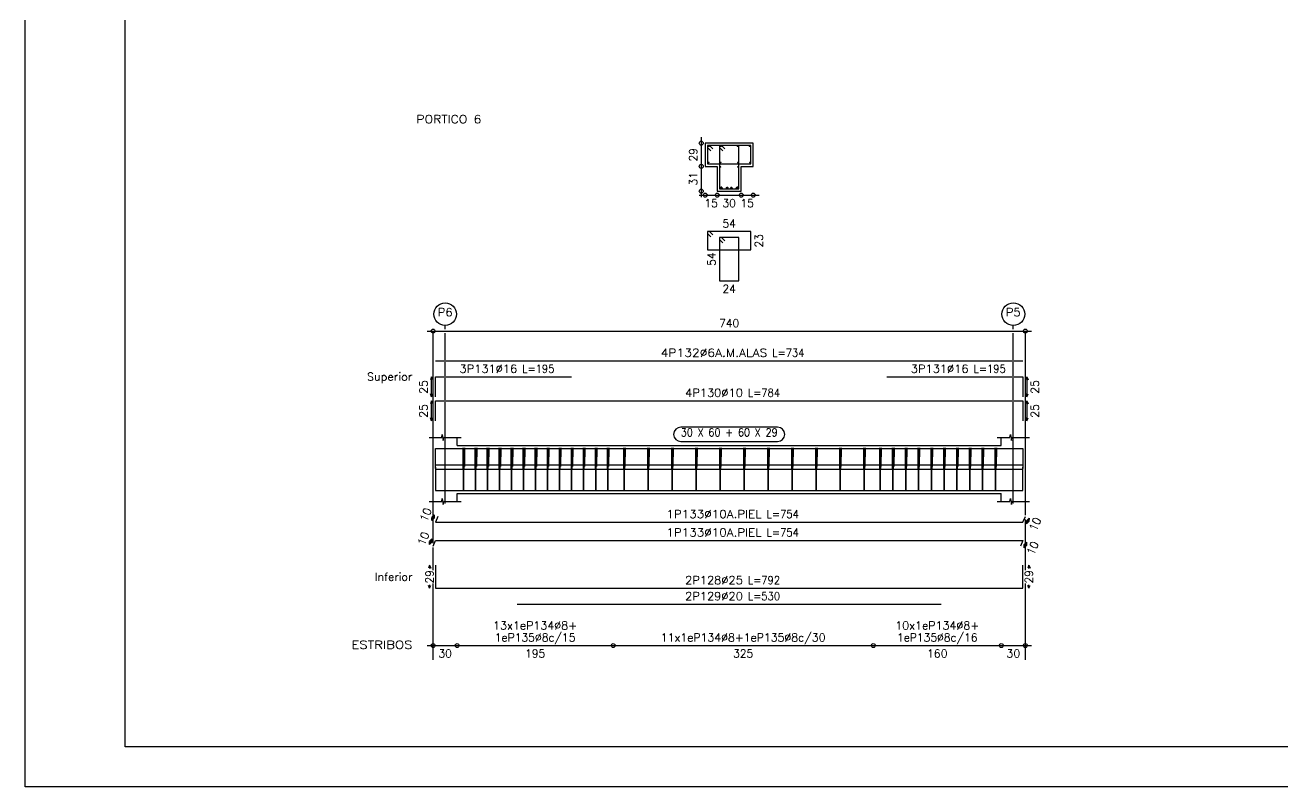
# Model space of a CAD drawing. Header units: millimetres. Extents: x 709.5 to 769, y 350.8 to 392.8.
# Drawn here: x 709.51 to 725.23, y 350.78 to 360.31 of the extents above; entities that cross this region are included whole.
import ezdxf
from ezdxf.enums import TextEntityAlignment as Align

# ---------------------------------------------------------------- set-up
doc = ezdxf.new("R2010")
doc.units = ezdxf.units.MM
doc.linetypes.add('CYPELINEA', pattern=[0])
for name, color, linetype in [('015', 1, 'Continuous'), ('07', 6, 'Continuous'), ('ARM_DENTRO_VIGA', 5, 'Continuous'), ('ARM_ESTRIBOS', 1, 'Continuous'), ('ARM_LONGITUDES', 3, 'CYPELINEA'), ('ARM_TEXTOS', 3, 'CYPELINEA'), ('COT_COTAS', 3, 'CYPELINEA'), ('COT_EST', 3, 'CYPELINEA'), ('COT_LIN_APOYOS', 2, 'CYPELINEA'), ('COT_LIN_AUX_COTA', 2, 'CYPELINEA'), ('REF_ESCALA', 3, 'CYPELINEA'), ('REF_NOMBRE', 3, 'CYPELINEA'), ('REF_REFERENCIA', 3, 'CYPELINEA'), ('SEC_CONTORNOS', 2, 'Continuous'), ('SEC_DIM_VIGA', 3, 'CYPELINEA'), ('TXT_EST', 3, 'CYPELINEA'), ('TXT_LONG', 3, 'CYPELINEA')]:
    doc.layers.add(name, color=color, linetype=linetype)
doc.styles.get("Standard").update_dxf_attribs({"font": 'romans.shx'})

# ---------------------------------------------------------------- blocks, each defined once
blk = doc.blocks.new('A0H')
at = {"layer": '015'}
blk.add_lwpolyline([(-1179, -10), (-1179, 831), (10, 831), (10, -10)], close=True, dxfattribs=at)
at = {"layer": '07'}
blk.add_lwpolyline([(-1154, 0), (-1154, 821), (0, 821), (0, 0)], close=True, dxfattribs=at)

msp = doc.modelspace()

# ---------------------------------------------------------------- linework, layer by layer
at = {"layer": 'ARM_DENTRO_VIGA'}
for p, q in [((718.053, 358.8), (718.053, 358.785)), ((718.203, 358.8), (718.203, 358.785)), ((718.417, 358.8), (718.417, 358.785)), ((718.567, 358.8), (718.567, 358.785)), ((718.045, 358.793), (718.06, 358.793)), ((718.195, 358.793), (718.21, 358.793)), ((718.409, 358.793), (718.424, 358.793)), ((718.559, 358.793), (718.574, 358.793)), ((718.046, 358.591), (718.055, 358.591)), ((718.051, 358.596), (718.051, 358.587)), ((718.19, 358.536), (718.205, 358.536)), ((718.196, 358.591), (718.205, 358.591)), ((718.198, 358.544), (718.198, 358.529)), ((718.201, 358.596), (718.201, 358.587)), ((718.414, 358.591), (718.423, 358.591)), ((718.414, 358.536), (718.429, 358.536)), ((718.419, 358.596), (718.419, 358.587)), ((718.422, 358.544), (718.422, 358.529)), ((718.564, 358.591), (718.573, 358.591)), ((718.569, 358.596), (718.569, 358.587)), ((718.192, 358.269), (718.229, 358.269)), ((718.21, 358.288), (718.21, 358.251)), ((718.269, 358.269), (718.299, 358.269)), ((718.284, 358.284), (718.284, 358.254)), ((718.321, 358.269), (718.351, 358.269)), ((718.336, 358.284), (718.336, 358.254)), ((718.391, 358.269), (718.428, 358.269)), ((718.409, 358.288), (718.409, 358.251))]:
    msp.add_line(p, q, dxfattribs=at)
for points in [[(714.64, 356.108), (721.98, 356.108)], [(714.64, 355.658), (714.64, 355.908), (716.34, 355.908)], [(720.28, 355.908), (721.98, 355.908), (721.98, 355.658)], [(714.64, 355.358), (714.64, 355.608), (721.98, 355.608), (721.98, 355.358)], [(714.64, 354.763), (714.64, 355.013), (716.34, 355.013)], [(714.64, 354.763), (714.64, 355.013), (721.98, 355.013), (721.98, 354.763)], [(720.28, 355.013), (721.98, 355.013), (721.98, 354.763)], [(714.64, 354.811), (721.98, 354.811)], [(714.64, 354.779), (714.64, 354.489), (721.98, 354.489), (721.98, 354.779)], [(714.64, 354.756), (721.98, 354.756)], [(714.64, 354.756), (721.98, 354.756)], [(715.66, 354.489), (720.96, 354.489)], [(714.67, 354.163), (714.64, 354.093), (721.98, 354.093), (722.01, 354.163)], [(714.61, 353.793), (714.64, 353.863), (721.98, 353.863), (721.95, 353.793)], [(714.64, 353.556), (714.64, 353.266), (721.98, 353.266), (721.98, 353.556)], [(715.66, 353.066), (720.96, 353.066)]]:
    msp.add_lwpolyline(points, dxfattribs=at)
for centre, radius in [((718.053, 358.793), 0.005), ((718.203, 358.793), 0.005), ((718.417, 358.793), 0.005), ((718.567, 358.793), 0.005), ((718.051, 358.591), 0.003), ((718.198, 358.536), 0.005), ((718.201, 358.591), 0.003), ((718.419, 358.591), 0.003), ((718.422, 358.536), 0.005), ((718.569, 358.591), 0.003), ((718.21, 358.269), 0.0125), ((718.284, 358.269), 0.01), ((718.336, 358.269), 0.01), ((718.409, 358.269), 0.0125)]:
    msp.add_circle(centre, radius, dxfattribs=at)
at = {"layer": 'ARM_ESTRIBOS'}
for points in [[(718.103, 358.761), (718.064, 358.801), (718.04, 358.801), (718.04, 358.571), (718.58, 358.571), (718.58, 358.801), (718.04, 358.801), (718.04, 358.777), (718.079, 358.737)], [(718.253, 358.761), (718.214, 358.801), (718.19, 358.801), (718.19, 358.261), (718.43, 358.261), (718.43, 358.801), (718.19, 358.801), (718.19, 358.777), (718.229, 358.737)], [(718.103, 357.686), (718.064, 357.726), (718.04, 357.726), (718.04, 357.496), (718.58, 357.496), (718.58, 357.726), (718.04, 357.726), (718.04, 357.702), (718.079, 357.662)], [(718.253, 357.611), (718.214, 357.651), (718.19, 357.651), (718.19, 357.111), (718.43, 357.111), (718.43, 357.651), (718.19, 357.651), (718.19, 357.627), (718.229, 357.587)], [(714.995, 354.981), (714.995, 355.021), (714.991, 354.481), (714.987, 355.021), (714.986, 354.997), (714.986, 354.957)], [(715.004, 354.981), (715.004, 355.021), (715, 354.791), (714.996, 355.021), (714.996, 354.997), (714.996, 354.957)], [(715.145, 354.981), (715.145, 355.021), (715.141, 354.481), (715.137, 355.021), (715.136, 354.997), (715.136, 354.957)], [(715.154, 354.981), (715.154, 355.021), (715.15, 354.791), (715.146, 355.021), (715.146, 354.997), (715.146, 354.957)], [(715.295, 354.981), (715.295, 355.021), (715.291, 354.481), (715.287, 355.021), (715.286, 354.997), (715.286, 354.957)], [(715.304, 354.981), (715.304, 355.021), (715.3, 354.791), (715.296, 355.021), (715.296, 354.997), (715.296, 354.957)], [(715.445, 354.981), (715.445, 355.021), (715.441, 354.481), (715.437, 355.021), (715.436, 354.997), (715.436, 354.957)], [(715.454, 354.981), (715.454, 355.021), (715.45, 354.791), (715.446, 355.021), (715.446, 354.997), (715.446, 354.957)], [(715.595, 354.981), (715.595, 355.021), (715.591, 354.481), (715.587, 355.021), (715.586, 354.997), (715.586, 354.957)], [(715.604, 354.981), (715.604, 355.021), (715.6, 354.791), (715.596, 355.021), (715.596, 354.997), (715.596, 354.957)], [(715.745, 354.981), (715.745, 355.021), (715.741, 354.481), (715.737, 355.021), (715.736, 354.997), (715.736, 354.957)], [(715.754, 354.981), (715.754, 355.021), (715.75, 354.791), (715.746, 355.021), (715.746, 354.997), (715.746, 354.957)], [(715.895, 354.981), (715.895, 355.021), (715.891, 354.481), (715.887, 355.021), (715.886, 354.997), (715.886, 354.957)], [(715.904, 354.981), (715.904, 355.021), (715.9, 354.791), (715.896, 355.021), (715.896, 354.997), (715.896, 354.957)], [(716.045, 354.981), (716.045, 355.021), (716.041, 354.481), (716.037, 355.021), (716.036, 354.997), (716.036, 354.957)], [(716.054, 354.981), (716.054, 355.021), (716.05, 354.791), (716.046, 355.021), (716.046, 354.997), (716.046, 354.957)], [(716.195, 354.981), (716.195, 355.021), (716.191, 354.481), (716.187, 355.021), (716.186, 354.997), (716.186, 354.957)], [(716.204, 354.981), (716.204, 355.021), (716.2, 354.791), (716.196, 355.021), (716.196, 354.997), (716.196, 354.957)], [(716.345, 354.981), (716.345, 355.021), (716.341, 354.481), (716.337, 355.021), (716.336, 354.997), (716.336, 354.957)], [(716.354, 354.981), (716.354, 355.021), (716.35, 354.791), (716.346, 355.021), (716.346, 354.997), (716.346, 354.957)], [(716.495, 354.981), (716.495, 355.021), (716.491, 354.481), (716.487, 355.021), (716.486, 354.997), (716.486, 354.957)], [(716.504, 354.981), (716.504, 355.021), (716.5, 354.791), (716.496, 355.021), (716.496, 354.997), (716.496, 354.957)], [(716.645, 354.981), (716.645, 355.021), (716.641, 354.481), (716.637, 355.021), (716.636, 354.997), (716.636, 354.957)], [(716.654, 354.981), (716.654, 355.021), (716.65, 354.791), (716.646, 355.021), (716.646, 354.997), (716.646, 354.957)], [(716.795, 354.981), (716.795, 355.021), (716.791, 354.481), (716.787, 355.021), (716.786, 354.997), (716.786, 354.957)], [(716.804, 354.981), (716.804, 355.021), (716.8, 354.791), (716.796, 355.021), (716.796, 354.997), (716.796, 354.957)], [(717, 354.981), (717, 355.021), (716.996, 354.481), (716.992, 355.021), (716.991, 354.997), (716.991, 354.957)], [(717.009, 354.981), (717.009, 355.021), (717.005, 354.791), (717.001, 355.021), (717.001, 354.997), (717.001, 354.957)], [(717.3, 354.981), (717.3, 355.021), (717.296, 354.481), (717.292, 355.021), (717.291, 354.997), (717.291, 354.957)], [(717.309, 354.981), (717.309, 355.021), (717.305, 354.791), (717.301, 355.021), (717.301, 354.997), (717.301, 354.957)], [(717.6, 354.981), (717.6, 355.021), (717.596, 354.481), (717.592, 355.021), (717.591, 354.997), (717.591, 354.957)], [(717.609, 354.981), (717.609, 355.021), (717.605, 354.791), (717.601, 355.021), (717.601, 354.997), (717.601, 354.957)], [(717.9, 354.981), (717.9, 355.021), (717.896, 354.481), (717.892, 355.021), (717.891, 354.997), (717.891, 354.957)], [(717.909, 354.981), (717.909, 355.021), (717.905, 354.791), (717.901, 355.021), (717.901, 354.997), (717.901, 354.957)], [(718.2, 354.981), (718.2, 355.021), (718.196, 354.481), (718.192, 355.021), (718.191, 354.997), (718.191, 354.957)], [(718.209, 354.981), (718.209, 355.021), (718.205, 354.791), (718.201, 355.021), (718.201, 354.997), (718.201, 354.957)], [(718.5, 354.981), (718.5, 355.021), (718.496, 354.481), (718.492, 355.021), (718.491, 354.997), (718.491, 354.957)], [(718.509, 354.981), (718.509, 355.021), (718.505, 354.791), (718.501, 355.021), (718.501, 354.997), (718.501, 354.957)], [(718.8, 354.981), (718.8, 355.021), (718.796, 354.481), (718.792, 355.021), (718.791, 354.997), (718.791, 354.957)], [(718.809, 354.981), (718.809, 355.021), (718.805, 354.791), (718.801, 355.021), (718.801, 354.997), (718.801, 354.957)], [(719.1, 354.981), (719.1, 355.021), (719.096, 354.481), (719.092, 355.021), (719.091, 354.997), (719.091, 354.957)], [(719.109, 354.981), (719.109, 355.021), (719.105, 354.791), (719.101, 355.021), (719.101, 354.997), (719.101, 354.957)], [(719.4, 354.981), (719.4, 355.021), (719.396, 354.481), (719.392, 355.021), (719.391, 354.997), (719.391, 354.957)], [(719.409, 354.981), (719.409, 355.021), (719.405, 354.791), (719.401, 355.021), (719.401, 354.997), (719.401, 354.957)], [(719.7, 354.981), (719.7, 355.021), (719.696, 354.481), (719.692, 355.021), (719.691, 354.997), (719.691, 354.957)], [(719.709, 354.981), (719.709, 355.021), (719.705, 354.791), (719.701, 355.021), (719.701, 354.997), (719.701, 354.957)], [(720, 354.981), (720, 355.021), (719.996, 354.481), (719.992, 355.021), (719.991, 354.997), (719.991, 354.957)], [(720.009, 354.981), (720.009, 355.021), (720.005, 354.791), (720.001, 355.021), (720.001, 354.997), (720.001, 354.957)], [(720.2, 354.981), (720.2, 355.021), (720.196, 354.481), (720.192, 355.021), (720.191, 354.997), (720.191, 354.957)], [(720.209, 354.981), (720.209, 355.021), (720.205, 354.791), (720.201, 355.021), (720.201, 354.997), (720.201, 354.957)], [(720.36, 354.981), (720.36, 355.021), (720.356, 354.481), (720.352, 355.021), (720.351, 354.997), (720.351, 354.957)], [(720.369, 354.981), (720.369, 355.021), (720.365, 354.791), (720.361, 355.021), (720.361, 354.997), (720.361, 354.957)], [(720.52, 354.981), (720.52, 355.021), (720.516, 354.481), (720.512, 355.021), (720.511, 354.997), (720.511, 354.957)], [(720.529, 354.981), (720.529, 355.021), (720.525, 354.791), (720.521, 355.021), (720.521, 354.997), (720.521, 354.957)], [(720.68, 354.981), (720.68, 355.021), (720.676, 354.481), (720.672, 355.021), (720.671, 354.997), (720.671, 354.957)], [(720.689, 354.981), (720.689, 355.021), (720.685, 354.791), (720.681, 355.021), (720.681, 354.997), (720.681, 354.957)], [(720.84, 354.981), (720.84, 355.021), (720.836, 354.481), (720.832, 355.021), (720.831, 354.997), (720.831, 354.957)], [(720.849, 354.981), (720.849, 355.021), (720.845, 354.791), (720.841, 355.021), (720.841, 354.997), (720.841, 354.957)], [(721, 354.981), (721, 355.021), (720.996, 354.481), (720.992, 355.021), (720.991, 354.997), (720.991, 354.957)], [(721.009, 354.981), (721.009, 355.021), (721.005, 354.791), (721.001, 355.021), (721.001, 354.997), (721.001, 354.957)], [(721.16, 354.981), (721.16, 355.021), (721.156, 354.481), (721.152, 355.021), (721.151, 354.997), (721.151, 354.957)], [(721.169, 354.981), (721.169, 355.021), (721.165, 354.791), (721.161, 355.021), (721.161, 354.997), (721.161, 354.957)], [(721.32, 354.981), (721.32, 355.021), (721.316, 354.481), (721.312, 355.021), (721.311, 354.997), (721.311, 354.957)], [(721.329, 354.981), (721.329, 355.021), (721.325, 354.791), (721.321, 355.021), (721.321, 354.997), (721.321, 354.957)], [(721.48, 354.981), (721.48, 355.021), (721.476, 354.481), (721.472, 355.021), (721.471, 354.997), (721.471, 354.957)], [(721.489, 354.981), (721.489, 355.021), (721.485, 354.791), (721.481, 355.021), (721.481, 354.997), (721.481, 354.957)], [(721.64, 354.981), (721.64, 355.021), (721.636, 354.481), (721.632, 355.021), (721.631, 354.997), (721.631, 354.957)], [(721.649, 354.981), (721.649, 355.021), (721.645, 354.791), (721.641, 355.021), (721.641, 354.997), (721.641, 354.957)]]:
    msp.add_lwpolyline(points, dxfattribs=at)
at = {"layer": 'ARM_LONGITUDES'}
for p, q in [((714.59, 355.908), (714.575, 355.871)), ((714.59, 355.658), (714.59, 355.908)), ((714.59, 355.908), (714.605, 355.871)), ((722.03, 355.908), (722.015, 355.871)), ((722.03, 355.908), (722.03, 355.658)), ((722.03, 355.908), (722.045, 355.871)), ((714.59, 355.658), (714.575, 355.696)), ((714.59, 355.658), (714.605, 355.696)), ((722.03, 355.658), (722.015, 355.696)), ((722.03, 355.658), (722.045, 355.696)), ((714.59, 355.608), (714.575, 355.571)), ((714.59, 355.358), (714.59, 355.608)), ((714.59, 355.608), (714.605, 355.571)), ((722.03, 355.608), (722.015, 355.571)), ((722.03, 355.608), (722.03, 355.358)), ((722.03, 355.608), (722.045, 355.571)), ((714.59, 355.358), (714.575, 355.396)), ((714.59, 355.358), (714.605, 355.396)), ((722.03, 355.358), (722.015, 355.396)), ((722.03, 355.358), (722.045, 355.396)), ((714.624, 354.183), (714.594, 354.113)), ((714.594, 354.113), (714.595, 354.153)), ((714.594, 354.113), (714.622, 354.141)), ((714.624, 354.183), (714.595, 354.154)), ((714.624, 354.183), (714.623, 354.142)), ((722.026, 354.073), (722.056, 354.143)), ((722.026, 354.073), (722.027, 354.114)), ((722.026, 354.073), (722.054, 354.102)), ((722.056, 354.143), (722.027, 354.115)), ((722.056, 354.143), (722.055, 354.103)), ((714.564, 353.813), (714.594, 353.883)), ((714.564, 353.813), (714.565, 353.853)), ((714.564, 353.813), (714.592, 353.841)), ((714.594, 353.883), (714.565, 353.854)), ((714.594, 353.883), (714.593, 353.842)), ((722.026, 353.843), (721.996, 353.773)), ((721.996, 353.773), (721.997, 353.814)), ((721.996, 353.773), (722.024, 353.802)), ((722.026, 353.843), (721.997, 353.815)), ((722.026, 353.843), (722.025, 353.803)), ((714.565, 353.556), (714.55, 353.518)), ((714.565, 353.556), (714.565, 353.513)), ((714.565, 353.556), (714.58, 353.518)), ((722.055, 353.556), (722.04, 353.518)), ((722.055, 353.513), (722.055, 353.556)), ((722.055, 353.556), (722.07, 353.518)), ((714.565, 353.266), (714.55, 353.303)), ((714.565, 353.308), (714.565, 353.266)), ((714.565, 353.266), (714.58, 353.303)), ((722.055, 353.266), (722.04, 353.303)), ((722.055, 353.266), (722.055, 353.308)), ((722.055, 353.266), (722.07, 353.303))]:
    msp.add_line(p, q, dxfattribs=at)
at = {"layer": 'COT_COTAS'}
msp.add_line((714.535, 356.481), (722.085, 356.481), dxfattribs=at)
for centre in [(714.61, 356.481), (722.01, 356.481)]:
    msp.add_circle(centre, 0.025, dxfattribs=at)
at = {"layer": 'COT_EST'}
for p, q in [((714.535, 352.551), (714.91, 352.551)), ((714.91, 352.551), (716.86, 352.551)), ((716.86, 352.551), (720.11, 352.551)), ((720.11, 352.551), (721.71, 352.551)), ((721.71, 352.551), (722.085, 352.551))]:
    msp.add_line(p, q, dxfattribs=at)
for centre in [(714.61, 352.551), (714.91, 352.551), (716.86, 352.551), (720.11, 352.551), (721.71, 352.551), (722.01, 352.551)]:
    msp.add_circle(centre, 0.025, dxfattribs=at)
at = {"layer": 'COT_LIN_APOYOS'}
for p, q in [((714.61, 356.468), (714.61, 356.481)), ((714.61, 356.281), (714.61, 356.468)), ((722.01, 356.468), (722.01, 356.481)), ((722.01, 356.281), (722.01, 356.468)), ((714.61, 355.281), (714.61, 356.281)), ((722.01, 355.281), (722.01, 356.281)), ((714.61, 354.265), (714.61, 355.281)), ((722.01, 354.265), (722.01, 355.281)), ((714.61, 354.165), (714.61, 354.265)), ((722.01, 354.179), (722.01, 354.265)), ((714.61, 353.831), (714.61, 354.13)), ((722.01, 353.826), (722.01, 354.125)), ((714.61, 353.571), (714.61, 353.777)), ((722.01, 353.571), (722.01, 353.791)), ((714.61, 353.495), (714.61, 353.571)), ((722.01, 353.495), (722.01, 353.571)), ((714.61, 352.851), (714.61, 353.327)), ((722.01, 352.851), (722.01, 353.327)), ((714.61, 352.563), (714.61, 352.851)), ((722.01, 352.563), (722.01, 352.851)), ((714.61, 352.538), (714.61, 352.563)), ((714.61, 352.371), (714.61, 352.538)), ((722.01, 352.538), (722.01, 352.563)), ((722.01, 352.371), (722.01, 352.538))]:
    msp.add_line(p, q, dxfattribs=at)
at = {"layer": 'COT_LIN_AUX_COTA'}
for p, q in [((714.76, 356.506), (714.76, 356.551)), ((714.76, 356.281), (714.76, 356.456)), ((721.86, 356.506), (721.86, 356.551)), ((721.86, 356.281), (721.86, 356.456)), ((714.76, 356.123), (714.76, 356.281)), ((721.86, 356.123), (721.86, 356.281)), ((714.76, 355.923), (714.76, 356.093)), ((721.86, 355.923), (721.86, 356.093)), ((714.76, 355.623), (714.76, 355.893)), ((721.86, 355.623), (721.86, 355.893)), ((714.76, 355.281), (714.76, 355.593)), ((721.86, 355.281), (721.86, 355.593)), ((714.76, 354.326), (714.76, 355.281)), ((721.86, 354.326), (721.86, 355.281))]:
    msp.add_line(p, q, dxfattribs=at)
at = {"layer": 'REF_NOMBRE'}
for p, q in [((718.914, 355.281), (717.705, 355.281)), ((717.705, 355.101), (718.914, 355.101))]:
    msp.add_line(p, q, dxfattribs=at)
for centre, start, end in [((717.705, 355.191), 90, 270), ((718.914, 355.191), 270, 90)]:
    msp.add_arc(centre, 0.09, start, end, dxfattribs=at)
at = {"layer": 'REF_REFERENCIA'}
for centre in [(714.76, 356.693), (721.86, 356.693)]:
    msp.add_circle(centre, 0.142, dxfattribs=at)
at = {"layer": 'SEC_CONTORNOS'}
for p, q in [((714.717, 355.151), (714.724, 355.188)), ((714.724, 355.188), (714.736, 355.113)), ((721.817, 355.151), (721.824, 355.188)), ((721.824, 355.188), (721.836, 355.113)), ((714.56, 355.151), (714.717, 355.151)), ((714.61, 355.051), (714.61, 355.151)), ((714.61, 354.451), (714.61, 355.051)), ((714.61, 354.451), (714.61, 355.051)), ((714.736, 355.113), (714.742, 355.151)), ((714.742, 355.151), (714.96, 355.151)), ((714.91, 355.051), (714.91, 355.151)), ((714.91, 355.051), (721.71, 355.051)), ((721.66, 355.151), (721.817, 355.151)), ((721.71, 355.051), (721.71, 355.151)), ((721.836, 355.113), (721.842, 355.151)), ((721.842, 355.151), (722.06, 355.151)), ((722.01, 355.051), (722.01, 355.151)), ((722.01, 354.451), (722.01, 355.051)), ((722.01, 354.451), (722.01, 355.051)), ((714.61, 354.351), (714.61, 354.451)), ((714.91, 354.451), (721.71, 354.451)), ((714.91, 354.351), (714.91, 354.451)), ((721.71, 354.351), (721.71, 354.451)), ((722.01, 354.351), (722.01, 354.451)), ((714.56, 354.351), (714.717, 354.351)), ((714.717, 354.351), (714.724, 354.388)), ((714.724, 354.388), (714.736, 354.313)), ((714.736, 354.313), (714.742, 354.351)), ((714.742, 354.351), (714.96, 354.351)), ((721.66, 354.351), (721.817, 354.351)), ((721.817, 354.351), (721.824, 354.388)), ((721.824, 354.388), (721.836, 354.313)), ((721.836, 354.313), (721.842, 354.351)), ((721.842, 354.351), (722.06, 354.351))]:
    msp.add_line(p, q, dxfattribs=at)
msp.add_lwpolyline([(718.16, 358.831), (718.01, 358.831), (718.01, 358.541), (718.16, 358.541), (718.16, 358.231), (718.46, 358.231), (718.46, 358.541), (718.61, 358.541), (718.61, 358.831), (718.46, 358.831), (718.16, 358.831)], dxfattribs=at)
at = {"layer": 'SEC_DIM_VIGA'}
for p, q in [((717.96, 358.906), (717.96, 358.541)), ((717.96, 358.541), (717.96, 358.156)), ((717.935, 358.181), (718.16, 358.181)), ((718.16, 358.181), (718.46, 358.181)), ((718.46, 358.181), (718.685, 358.181))]:
    msp.add_line(p, q, dxfattribs=at)
for centre in [(717.96, 358.831), (717.96, 358.541), (717.96, 358.231), (718.01, 358.181), (718.16, 358.181), (718.46, 358.181), (718.61, 358.181)]:
    msp.add_circle(centre, 0.025, dxfattribs=at)

# ---------------------------------------------------------------- block references
at = {"linetype": 'Continuous', "xscale": 0.05000000000001137, "yscale": 0.05000000000001137, "zscale": 0.05}
msp.add_blockref('A0H', (768.462, 351.284), dxfattribs=at)

# ---------------------------------------------------------------- texts
at = {"layer": 'ARM_LONGITUDES'}
for s, rotation, width, p, p2 in [('25', 90, 0.953514, (714.54, 355.699), (714.54, 355.867)), ('25', 90, 0.953514, (722.18, 355.699), (722.18, 355.867)), ('25', 90, 0.953514, (714.54, 355.399), (714.54, 355.567)), ('25', 90, 0.953514, (722.18, 355.399), (722.18, 355.567)), ('10', 66.8148, 0.953625, (714.53, 354.09), (714.596, 354.245)), ('10', 66.8148, 0.953625, (722.146, 353.972), (722.212, 354.126)), ('10', 66.8148, 0.953625, (714.5, 353.79), (714.566, 353.945)), ('10', 66.8148, 0.953625, (722.116, 353.672), (722.182, 353.826)), ('29', 90, 0.98, (714.615, 353.327), (714.615, 353.495)), ('29', 90, 0.98, (722.105, 353.327), (722.105, 353.495))]:
    msp.add_text(s, height=0.1, rotation=rotation, dxfattribs=dict(at, width=width)).set_placement(p, p2, align=Align.FIT)
at = {"layer": 'ARM_TEXTOS'}
for s, width, p, p2 in [('4P132%%c6A.M.ALAS', 1.028382, (717.453, 356.161), (718.785, 356.161)), ('3P131%%c16', 0.965064, (714.939, 355.961), (715.66, 355.961)), ('3P131%%c16', 0.965064, (720.578, 355.961), (721.3, 355.961)), ('4P130%%c10', 0.965064, (717.759, 355.661), (718.48, 355.661)), ('1P133%%c10A.PIEL', 0.9925, (717.524, 354.145), (718.715, 354.145)), ('1P133%%c10A.PIEL', 0.9925, (717.524, 353.915), (718.715, 353.915)), ('2P128%%c25', 0.965064, (717.759, 353.318), (718.48, 353.318)), ('2P129%%c20', 0.965064, (717.759, 353.118), (718.48, 353.118))]:
    msp.add_text(s, height=0.1, dxfattribs=dict(at, width=width)).set_placement(p, p2, align=Align.FIT)
at = {"layer": 'COT_COTAS', "width": 0.928421}
msp.add_text('740', height=0.1, dxfattribs=at).set_placement((718.184, 356.531), (718.436, 356.531), align=Align.FIT)
at = {"layer": 'COT_EST'}
for s, width, p, p2 in [('30', 0.953514, (714.676, 352.401), (714.844, 352.401)), ('195', 0.928421, (715.759, 352.401), (716.011, 352.401)), ('325', 0.928421, (718.359, 352.401), (718.611, 352.401)), ('160', 0.928421, (720.784, 352.401), (721.036, 352.401)), ('30', 0.953514, (721.776, 352.401), (721.944, 352.401))]:
    msp.add_text(s, height=0.1, dxfattribs=dict(at, width=width)).set_placement(p, p2, align=Align.FIT)
at = {"layer": 'REF_ESCALA'}
for s, width, p, p2 in [('Superior', 0.932695, (713.783, 355.862), (714.351, 355.862)), ('Inferior', 0.904541, (713.882, 353.361), (714.351, 353.361)), ('ESTRIBOS', 1.11125, (713.589, 352.511), (714.351, 352.511))]:
    msp.add_text(s, height=0.1, dxfattribs=dict(at, width=width)).set_placement(p, p2, align=Align.FIT)
at = {"layer": 'REF_NOMBRE'}
for s, width, p, p2 in [('PORTICO 6', 1.008373, (714.401, 359.081), (715.213, 359.081)), ('30 X 60 + 60 X 29', 0.729569, (717.705, 355.166), (718.914, 355.166))]:
    msp.add_text(s, height=0.1, dxfattribs=dict(at, width=width)).set_placement(p, p2, align=Align.FIT)
at = {"layer": 'REF_REFERENCIA', "width": 1.019605}
for s, p, p2 in [('P6', (714.667, 356.668), (714.852, 356.668)), ('P5', (721.767, 356.668), (721.952, 356.668))]:
    msp.add_text(s, height=0.1, dxfattribs=at).set_placement(p, p2, align=Align.FIT)
at = {"layer": 'SEC_DIM_VIGA'}
for s, width, p, p2 in [('29', 0.98, (717.91, 358.602), (717.91, 358.77)), ('31', 1.138065, (717.91, 358.302), (717.91, 358.47)), ('23', 0.953514, (718.73, 357.527), (718.73, 357.695)), ('54', 0.928421, (718.14, 357.297), (718.14, 357.465))]:
    msp.add_text(s, height=0.1, rotation=90, dxfattribs=dict(at, width=width)).set_placement(p, p2, align=Align.FIT)
for s, width, p, p2 in [('15', 0.953514, (718.001, 358.031), (718.169, 358.031)), ('30', 0.953514, (718.226, 358.031), (718.394, 358.031)), ('15', 0.953514, (718.451, 358.031), (718.619, 358.031)), ('54', 0.928421, (718.226, 357.776), (718.394, 357.776)), ('24', 0.928421, (718.226, 356.961), (718.394, 356.961))]:
    msp.add_text(s, height=0.1, dxfattribs=dict(at, width=width)).set_placement(p, p2, align=Align.FIT)
at = {"layer": 'TXT_EST'}
for s, width, p, p2 in [('13x1eP134%%c8+', 0.93038, (715.36, 352.751), (716.41, 352.751)), ('10x1eP134%%c8+', 0.93038, (720.385, 352.751), (721.435, 352.751)), ('1eP135%%c8c/15', 0.899426, (715.381, 352.601), (716.388, 352.601)), ('11x1eP134%%c8+1eP135%%c8c/30', 0.907279, (717.456, 352.601), (719.513, 352.601)), ('1eP135%%c8c/16', 0.899426, (720.406, 352.601), (721.413, 352.601))]:
    msp.add_text(s, height=0.1, dxfattribs=dict(at, width=width)).set_placement(p, p2, align=Align.FIT)
at = {"layer": 'TXT_LONG'}
for s, width, p, p2 in [(' L=734', 0.80041, (718.785, 356.161), (719.25, 356.161)), (' L=195', 0.807025, (715.66, 355.961), (716.125, 355.961)), (' L=195', 0.807025, (721.3, 355.961), (721.765, 355.961)), (' L=784', 0.80041, (718.48, 355.661), (718.945, 355.661)), (' L=754', 0.80041, (718.715, 354.145), (719.18, 354.145)), (' L=754', 0.80041, (718.715, 353.915), (719.18, 353.915)), (' L=792', 0.807025, (718.48, 353.318), (718.945, 353.318)), (' L=530', 0.807025, (718.48, 353.118), (718.945, 353.118))]:
    msp.add_text(s, height=0.1, dxfattribs=dict(at, width=width)).set_placement(p, p2, align=Align.FIT)

doc.saveas('drawing.dxf')
